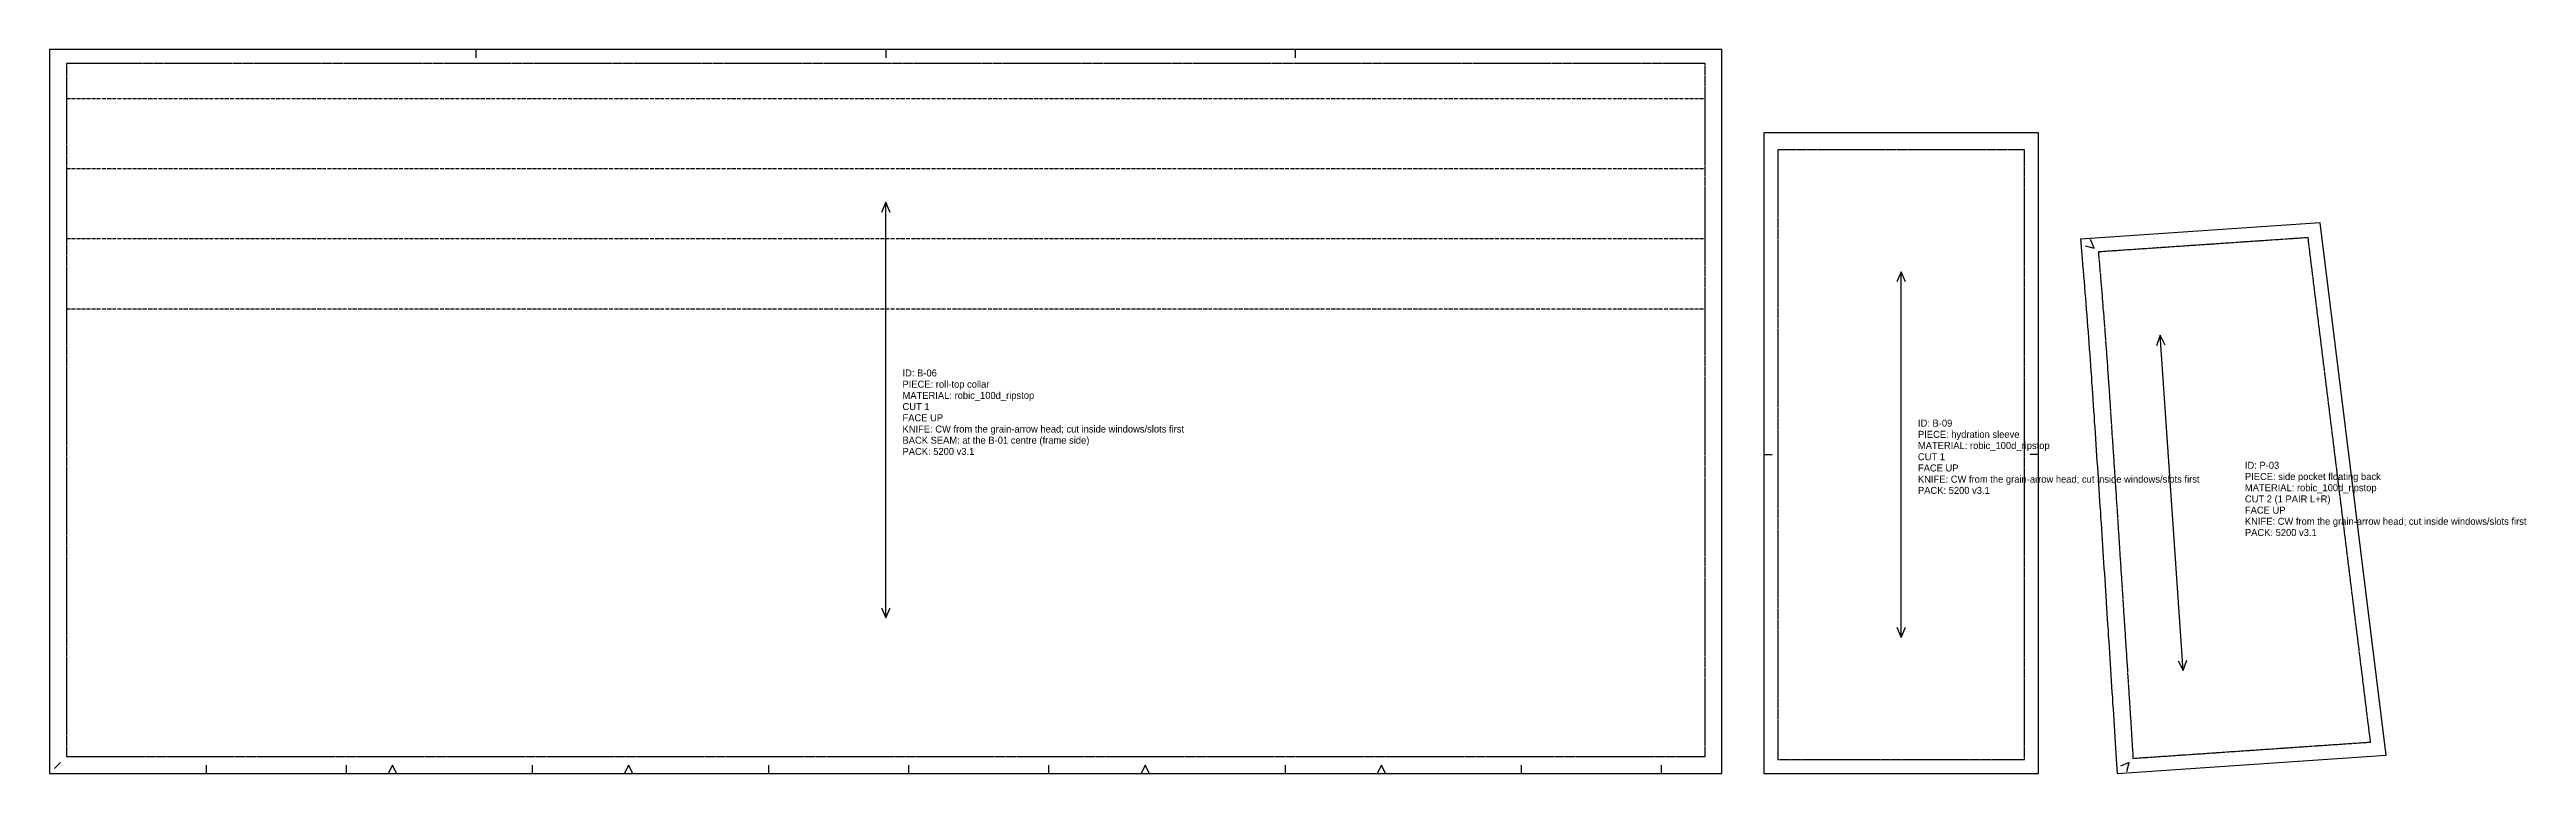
# Model space of a CAD drawing. Header units: millimetres. Extents: x 0 to 1768, y 0 to 517.
import ezdxf

# ---------------------------------------------------------------- set-up
doc = ezdxf.new("R2010")
doc.units = ezdxf.units.MM
doc.linetypes.add('DASHDOT', pattern=[3.556, 2.54, -0.508, 0, -0.508])
doc.linetypes.add('DASHED', pattern=[1.524, 1.27, -0.254])
for name, color, linetype in [('CUT', 7, 'Continuous'), ('GRAIN', 5, 'Continuous'), ('INTERNAL', 6, 'Continuous'), ('NOTCH', 1, 'Continuous'), ('SEW', 3, 'Continuous'), ('TEXT', 2, 'Continuous')]:
    doc.layers.add(name, color=color, linetype=linetype)

# ---------------------------------------------------------------- blocks, each defined once
blk = doc.blocks.new('B-06_0')
at = {"layer": 'CUT'}
blk.add_lwpolyline([(-12, 504.8), (-12, -12), (1181.8, -12), (1181.8, 504.8)], close=True, dxfattribs=at)
at = {"layer": 'GRAIN'}
for points in [[(588, 388.5), (584.9, 395.8), (581.8, 388.5)], [(584.9, 99), (584.9, 395.8)], [(581.8, 106.3), (584.9, 99), (588, 106.3)]]:
    blk.add_lwpolyline(points, dxfattribs=at)
at = {"layer": 'INTERNAL', "linetype": 'DASHDOT'}
for points in [[(0, 469.8), (1169.8, 469.8)], [(0, 419.8), (1169.8, 419.8)], [(0, 369.8), (1169.8, 369.8)], [(0, 319.8), (1169.8, 319.8)]]:
    blk.add_lwpolyline(points, dxfattribs=at)
at = {"layer": 'NOTCH'}
for points in [[(292.4, 504.8), (292.4, 498.8)], [(584.9, 504.8), (584.9, 498.8)], [(877.3, 504.8), (877.3, 498.8)], [(-8.5, -8.5), (-4.2, -4.2)], [(100, -12), (100, -6)], [(200, -12), (200, -6)], [(235.8, -12), (232.8, -6), (229.8, -12)], [(332.8, -12), (332.8, -6)], [(404.4, -12), (401.4, -6), (398.4, -12)], [(501.4, -12), (501.4, -6)], [(601.4, -12), (601.4, -6)], [(701.4, -12), (701.4, -6)], [(773.2, -12), (770.2, -6), (767.2, -12)], [(870.2, -12), (870.2, -6)], [(941.8, -12), (938.8, -6), (935.8, -12)], [(1038.8, -12), (1038.8, -6)], [(1138.8, -12), (1138.8, -6)]]:
    blk.add_lwpolyline(points, dxfattribs=at)
at = {"layer": 'SEW', "linetype": 'DASHED'}
blk.add_lwpolyline([(0, 0), (1169.8, 0), (1169.8, 494.8), (0, 494.8)], close=True, dxfattribs=at)
at = {"layer": 'TEXT'}
for s, p in [('PIECE: roll-top collar', (596.9, 263.4)), ('ID: B-06', (596.9, 271.4)), ('CUT 1', (596.9, 247.4)), ('MATERIAL: robic_100d_ripstop', (596.9, 255.4)), ('FACE UP', (596.9, 239.4)), ('KNIFE: CW from the grain-arrow head; cut inside windows/slots first', (596.9, 231.4)), ('BACK SEAM: at the B-01 centre (frame side)', (596.9, 223.4)), ('PACK: 5200 v3.1', (596.9, 215.4))]:
    blk.add_text(s, height=5, dxfattribs=at).set_placement(p)
blk = doc.blocks.new('B-09_1')
at = {"layer": 'CUT'}
blk.add_lwpolyline([(-10, 447.3), (-10, -10), (186, -10), (186, 447.3)], close=True, dxfattribs=at)
at = {"layer": 'GRAIN'}
for points in [[(91.1, 340.9), (88, 348.2), (84.9, 340.9)], [(88, 87.1), (88, 348.2)], [(84.9, 94.4), (88, 87.1), (91.1, 94.4)]]:
    blk.add_lwpolyline(points, dxfattribs=at)
at = {"layer": 'NOTCH'}
for points in [[(-10, 217.6), (-4, 217.6)], [(186, 217.6), (180, 217.6)]]:
    blk.add_lwpolyline(points, dxfattribs=at)
at = {"layer": 'SEW', "linetype": 'DASHED'}
blk.add_lwpolyline([(0, 0), (176, 0), (176, 435.3), (0, 435.3)], close=True, dxfattribs=at)
at = {"layer": 'TEXT'}
for s, p in [('PIECE: hydration sleeve', (100, 229.6)), ('ID: B-09', (100, 237.6)), ('CUT 1', (100, 213.6)), ('MATERIAL: robic_100d_ripstop', (100, 221.6)), ('FACE UP', (100, 205.6)), ('KNIFE: CW from the grain-arrow head; cut inside windows/slots first', (100, 197.6)), ('PACK: 5200 v3.1', (100, 189.6))]:
    blk.add_text(s, height=5, dxfattribs=at).set_placement(p)
blk = doc.blocks.new('P-03_2')
at = {"layer": 'CUT'}
blk.add_lwpolyline([(1142.9, 84.5), (1143.7, 70.4), (1335.9, 83.5), (1288.8, 463.6), (1117.6, 451.9), (1118.8, 437.7), (1119.1, 433.7), (1119.5, 429.7), (1119.8, 425.6), (1120.2, 421.6), (1120.5, 417.6), (1120.8, 413.6), (1121.1, 409.6), (1121.5, 405.6), (1121.8, 401.5), (1122.1, 397.5), (1122.4, 393.5), (1122.7, 389.5), (1123, 385.5), (1123.3, 381.5), (1123.6, 377.5), (1123.9, 373.5), (1124.2, 369.5), (1124.5, 365.5), (1124.8, 361.5), (1125.1, 357.5), (1125.4, 353.5), (1125.6, 349.5), (1125.9, 345.4), (1126.2, 341.4), (1126.5, 337.4), (1126.7, 333.4), (1127, 329.4), (1127.3, 325.4), (1127.5, 321.4), (1127.8, 317.3), (1128.1, 313.3), (1128.3, 309.3), (1128.6, 305.3), (1128.9, 301.3), (1129.1, 297.2), (1129.4, 293.2), (1129.7, 289.2), (1129.9, 285.2), (1130.2, 281.2), (1130.5, 277.1), (1130.7, 273.1), (1131, 269.1), (1131.3, 265.1), (1131.5, 261.1), (1131.8, 257), (1132, 253), (1132.3, 249), (1132.6, 245), (1132.8, 241), (1133.1, 237), (1133.4, 232.9), (1133.6, 228.9), (1133.9, 224.9), (1134.1, 220.9), (1134.4, 216.9), (1134.7, 212.8), (1134.9, 208.8), (1135.2, 204.8), (1135.4, 200.8), (1135.7, 196.8), (1136, 192.8), (1136.2, 188.7), (1136.5, 184.7), (1136.7, 180.7), (1137, 176.7), (1137.3, 172.7), (1137.5, 168.7), (1137.8, 164.6), (1138, 160.6), (1138.3, 156.6), (1138.6, 152.6), (1138.8, 148.6), (1139.1, 144.6), (1139.3, 140.6), (1139.6, 136.6), (1139.8, 132.6), (1140.1, 128.5), (1140.4, 124.5), (1140.6, 120.5), (1140.9, 116.5), (1141.1, 112.5), (1141.4, 108.5), (1141.6, 104.5), (1141.9, 100.5), (1142.1, 96.5), (1142.4, 92.5), (1142.6, 88.5)], close=True, dxfattribs=at)
at = {"layer": 'GRAIN'}
for points in [[(1178.2, 376.1), (1174.6, 383.2), (1172, 375.7)], [(1190.9, 143.8), (1174.6, 383.2)], [(1187.3, 150.9), (1190.9, 143.8), (1193.5, 151.3)]]:
    blk.add_lwpolyline(points, dxfattribs=at)
at = {"layer": 'NOTCH'}
for points in [[(1120.9, 447), (1127.4, 445.3), (1124.8, 451.5)], [(1150.7, 71.7), (1152.5, 78.2), (1146.2, 75.7)]]:
    blk.add_lwpolyline(points, dxfattribs=at)
at = {"layer": 'SEW', "linetype": 'DASHED'}
blk.add_lwpolyline([(1155.1, 81.2), (1324.7, 92.8), (1280.1, 452.9), (1130.4, 442.7), (1130.7, 438.7), (1131.1, 434.7), (1131.4, 430.7), (1131.8, 426.6), (1132.1, 422.6), (1132.4, 418.6), (1132.8, 414.6), (1133.1, 410.5), (1133.4, 406.5), (1133.7, 402.5), (1134.1, 398.5), (1134.4, 394.5), (1134.7, 390.4), (1135, 386.4), (1135.3, 382.4), (1135.6, 378.4), (1135.9, 374.4), (1136.2, 370.4), (1136.5, 366.3), (1136.8, 362.3), (1137, 358.3), (1137.3, 354.3), (1137.6, 350.3), (1137.9, 346.3), (1138.2, 342.3), (1138.4, 338.2), (1138.7, 334.2), (1139, 330.2), (1139.2, 326.2), (1139.5, 322.2), (1139.8, 318.1), (1140, 314.1), (1140.3, 310.1), (1140.6, 306.1), (1140.8, 302.1), (1141.1, 298), (1141.4, 294), (1141.6, 290), (1141.9, 286), (1142.2, 282), (1142.4, 277.9), (1142.7, 273.9), (1143, 269.9), (1143.2, 265.9), (1143.5, 261.9), (1143.8, 257.8), (1144, 253.8), (1144.3, 249.8), (1144.5, 245.8), (1144.8, 241.8), (1145.1, 237.7), (1145.3, 233.7), (1145.6, 229.7), (1145.8, 225.7), (1146.1, 221.7), (1146.4, 217.6), (1146.6, 213.6), (1146.9, 209.6), (1147.2, 205.6), (1147.4, 201.6), (1147.7, 197.5), (1147.9, 193.5), (1148.2, 189.5), (1148.4, 185.5), (1148.7, 181.5), (1149, 177.5), (1149.2, 173.4), (1149.5, 169.4), (1149.7, 165.4), (1150, 161.4), (1150.3, 157.4), (1150.5, 153.4), (1150.8, 149.4), (1151.1, 145.4), (1151.3, 141.3), (1151.6, 137.3), (1151.8, 133.3), (1152.1, 129.3), (1152.3, 125.3), (1152.6, 121.3), (1152.8, 117.3), (1153.1, 113.3), (1153.4, 109.3), (1153.6, 105.2), (1153.9, 101.2), (1154.1, 97.2), (1154.4, 93.2), (1154.6, 89.2), (1154.9, 85.2)], close=True, dxfattribs=at)
at = {"layer": 'TEXT'}
for s, p in [('PIECE: side pocket floating back', (1235, 279.9)), ('ID: P-03', (1235, 287.9)), ('CUT 2 (1 PAIR L+R)', (1235, 263.9)), ('MATERIAL: robic_100d_ripstop', (1235, 271.9)), ('FACE UP', (1235, 255.9)), ('KNIFE: CW from the grain-arrow head; cut inside windows/slots first', (1235, 247.9)), ('PACK: 5200 v3.1', (1235, 239.9))]:
    blk.add_text(s, height=5, dxfattribs=at).set_placement(p)

msp = doc.modelspace()

# ---------------------------------------------------------------- block references
at = {"layer": 'CUT'}
for name, p in [('B-06_0', (12, 12)), ('B-09_1', (1233.8, 10)), ('P-03_2', (332.2, -70.4))]:
    msp.add_blockref(name, p, dxfattribs=at)

doc.saveas('drawing.dxf')
